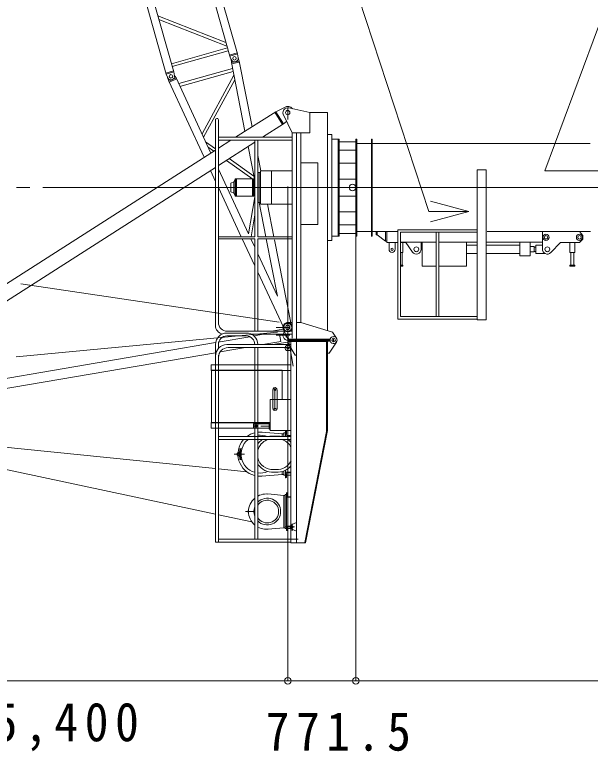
# Model space of a CAD drawing. Units: millimetres at full size, sheet at 1:150; details may follow other scales. Extents: x -30700 to 29919, y -306531 to 293469.
# Drawn here: x -5160 to 1370, y -10792 to -2436 of the extents above; entities that cross this region are included whole.
import ezdxf

# ---------------------------------------------------------------- set-up
doc = ezdxf.new("R2010")
doc.units = ezdxf.units.MM
doc.header["$LTSCALE"] = 150
doc.header["$PDMODE"] = 32
doc.header["$PDSIZE"] = 75
doc.linetypes.add('CHAIN2', pattern=[12, 9, -1, 1, -1])
doc.layers.add('1-1', color=7, linetype='Continuous', lineweight=9)
doc.layers.add('1-2', color=4, linetype='Continuous', lineweight=9)
doc.styles.add('ＭＳ ゴシック', font='')
doc.styles.get('ＭＳ ゴシック').set_extended_font_data('MS Gothic')

msp = doc.modelspace()

# ---------------------------------------------------------------- linework, layer by layer
at = {"layer": '1-1'}
for p, q in [((-2633.8, -2881), (-4259.6, 2864.4)), ((-2719.5, -2905.2), (-4345.3, 2840.2)), ((-3441.2, -3109.5), (-5067, 2635.9)), ((-3355.5, -3085.2), (-4981.2, 2660.2)), ((-2014.3, 69.5), (-461.1, -4667.8)), ((-2763.4, -2750.2), (-3535.7, -2448.1)), ((-2751.8, -2791.3), (-3524.1, -2489.1)), ((-3381.9, -2991.9), (-2745.9, -2811.9)), ((-3372.6, -3024.6), (-2736.7, -2844.6)), ((-2722.8, -2893.7), (-2637.1, -2869.4)), ((-2719.5, -2905.2), (-2633.8, -2881)), ((-2719.5, -2905.2), (-2702.9, -2946.6)), ((-2633.8, -2881), (-2626.3, -2924.9)), ((-2701.7, -2979.5), (-2705.1, -2941.1)), ((-2614.4, -2962.2), (-2701.7, -2979.5)), ((-2547.5, -3758.6), (-2701.7, -2979.5)), ((-2612, -2974), (-2699.3, -2991.3)), ((-2614.4, -2962.2), (-2625.8, -2925.4)), ((-2614.4, -2962.2), (-2467, -3707.2)), ((-3444.5, -3097.9), (-3358.7, -3073.6)), ((-3441.2, -3109.5), (-3355.5, -3085.2)), ((-3355.5, -3085.2), (-3348, -3129.1)), ((-3300, -3218.1), (-2688.7, -3045.1)), ((-3285.5, -3249.4), (-2682.1, -3078.6)), ((-3441.2, -3109.5), (-3424.5, -3150.8)), ((-3410.9, -3190.9), (-3425.3, -3148.8)), ((-3410.9, -3190.9), (-3330.2, -3153.3)), ((-3405.8, -3201.7), (-3325.1, -3164.2)), ((-3330.2, -3153.3), (-3349.3, -3121.7)), ((-2933.6, -4005.3), (-3330.2, -3153.3)), ((-3035.2, -3787.1), (-2673.2, -3123.2)), ((-3009.3, -4053.6), (-3410.9, -3190.9)), ((-3017.3, -3825.4), (-2662.9, -3175.3)), ((-2062.3, -3495.6), (-2062.3, -3623.6)), ((-1813.3, -3546.1), (-2050.2, -3493)), ((-2654, -3826.6), (-2199.4, -3536.2)), ((-2120.6, -3681.9), (-2209.5, -3542.7)), ((-2012.8, -3777.6), (-2111.9, -3570.3)), ((-1814.6, -3546.6), (-1612.3, -3546.6)), ((-1812.3, -3546.6), (-1812.3, -3776.6)), ((-1612.3, -6012.9), (-1612.3, -3546.6)), ((-2882.3, -5961.6), (-2882.3, -3629.9)), ((-2848.3, -5927.6), (-2848.3, -3629.5)), ((-2347.1, -3826.6), (-2110.5, -3675.4)), ((-2110.5, -3675.4), (-2075.2, -3647)), ((-2012.3, -3826.6), (-2847.7, -3826.6)), ((-2012.3, -3776.3), (-2012.3, -6105.8)), ((-2012.3, -3776.6), (-1812.3, -3776.6)), ((-1962.3, -3776.3), (-1962.3, -6115.3)), ((-1912.3, -3776.3), (-1912.3, -5927.5)), ((-1612.3, -3796.6), (-1562.3, -3796.6)), ((-1562.3, -4996.6), (-1562.3, -3796.6)), ((-2882.3, -3955.8), (-2993.7, -3876.1)), ((-2848.3, -3950.7), (-2707.2, -3860.6)), ((-2848.3, -4146.8), (-2436.3, -3883.6)), ((-2012.3, -3860.6), (-2847.7, -3860.6)), ((-2436.3, -3863.8), (-2436.3, -4954.1)), ((-2402.3, -3863.8), (-2402.3, -4954.1)), ((-1562.3, -3846.6), (-1478.8, -3846.6)), ((-1490.8, -4946.6), (-1490.8, -3846.6)), ((-1478.8, -4946.6), (-1478.8, -3846.6)), ((-1290.8, -3879.8), (-1478.8, -3879.8)), ((-1278.8, -4946.6), (-1278.8, -3846.6)), ((-1278.8, -3896.6), (-1112.3, -3896.6)), ((-1103.3, -4946.6), (-1103.3, -3846.6)), ((-1103.1, -3896.6), (1367.8, -3896.6)), ((-7102.5, -6668.6), (-2882.3, -3972.5)), ((-2900.8, -3984.3), (-2964.6, -3938.8)), ((-2441.1, -4296.7), (-2513.1, -3932.7)), ((-1290.8, -3972.7), (-1478.8, -3972.7)), ((-2459.5, -4299.9), (-2756, -4087.9)), ((-2447, -4267), (-2725.2, -4068.1)), ((-2402.3, -4034.4), (-2368.2, -4206.6)), ((-7013.6, -6807.8), (-2882.3, -4168.5)), ((-1722.3, -4116.6), (-1909.3, -4116.6)), ((-1722.3, -4816.6), (-1722.3, -4116.6)), ((-1290.8, -4119.9), (-1478.8, -4119.9)), ((-2882.3, -4326.5), (-2938.9, -4204.7)), ((-2507.6, -4920.5), (-2848.3, -4188.6)), ((-2402.3, -4226.6), (-2373.3, -4226.6)), ((-2388.3, -4566.6), (-2388.3, -4227.7)), ((-2373.3, -4206.6), (-2016.1, -4206.6)), ((-2373.3, -4586.6), (-2373.3, -4206.6)), ((-2246.3, -4586.6), (-2246.3, -4206.6)), ((87.7, -4196.6), (187.7, -4196.6)), ((87.7, -5896.6), (87.7, -4196.6)), ((-2708.3, -4346.3), (-2673.8, -4331.3)), ((-2673.3, -4331.6), (-2658.8, -4306.7)), ((-2673.3, -4461), (-2673.3, -4331.6)), ((-2658.3, -4495.1), (-2658.3, -4298.1)), ((-2658.3, -4298.1), (-2448.3, -4298.1)), ((-2648.3, -4495.1), (-2648.3, -4298.1)), ((-2643.3, -4495.1), (-2643.3, -4298.1)), ((-2463.3, -4495.1), (-2463.3, -4298.1)), ((-2458.3, -4495.1), (-2458.3, -4298.1)), ((-2447.9, -4319.1), (-2436.3, -4319.1)), ((-1290.8, -4300.5), (-1478.8, -4300.5)), ((-4557, -4396.6), (816.4, -4396.6)), ((-2590.1, -4954.1), (-2849.4, -4397.1)), ((-2708.3, -4446.1), (-2708.3, -4346.3)), ((-2708.3, -4446.1), (-2672.7, -4461.4)), ((-2673.3, -4461), (-2658.8, -4485.9)), ((-2507.6, -4920.5), (-2436.3, -4503)), ((-2447.9, -4474.1), (-2436.3, -4474.1)), ((-1290.8, -4492.7), (-1478.8, -4492.7)), ((-2402.3, -4566.6), (-2373.3, -4566.6)), ((-2311.1, -4954.1), (-2387.7, -4566.5)), ((-2373.3, -4586.6), (-2016.1, -4586.6)), ((-2293, -4586.6), (-2220.3, -4954.1)), ((-8.2, -4667.8), (-442.9, -4551.3)), ((-1290.8, -4671.6), (-1478.8, -4671.6)), ((-461.1, -4667.8), (-8.2, -4667.8)), ((-8.2, -4667.8), (-442.9, -4784.3)), ((-2478.8, -4954.1), (-2436.3, -4705)), ((-1722.3, -4816.6), (-1910.6, -4816.6)), ((-1290.8, -4817.9), (-1478.8, -4817.9)), ((-1290.8, -4916.7), (-1478.8, -4916.7)), ((-1278.8, -4896.6), (-1114.2, -4896.6)), ((-1101.6, -4896.6), (-814.1, -4896.6)), ((-1060.3, -4931.6), (-1060.3, -4896.6)), ((-938.3, -5021.6), (-938.3, -4896.6)), ((-812.3, -5889.6), (-812.3, -4874.6)), ((-812.3, -4874.6), (86.5, -4874.6)), ((-782.3, -5859.6), (-782.3, -4904.6)), ((-782.3, -4904.6), (86.5, -4904.6)), ((-377.3, -5860), (-377.3, -4906)), ((-347.3, -5860), (-347.3, -4906)), ((199.6, -4896.6), (1372.7, -4896.6)), ((827.7, -5096.6), (827.7, -4896.6)), ((1287.7, -4941.6), (1247.7, -4896.6)), ((-2846.1, -4954.1), (-2436.3, -4954.1)), ((-2846.1, -4978.1), (-2436.3, -4978.1)), ((-2436.3, -5284.6), (-2578.9, -4978.1)), ((-2436.3, -5073.7), (-2480.7, -4978.1)), ((-2436.3, -4978.1), (-2436.3, -6018.2)), ((-2402.3, -4954.1), (-2016.6, -4954.1)), ((-2402.3, -4978.1), (-2016.6, -4978.1)), ((-2402.3, -4978.1), (-2402.3, -6018.2)), ((-2177.4, -5629.7), (-2306.3, -4978.1)), ((-2213.3, -4989.5), (-2023, -5951.6)), ((-1612.3, -4996.6), (-1562.3, -4996.6)), ((-1562.3, -4946.6), (-1478.8, -4946.6)), ((-1290.8, -4946.6), (-1278.8, -4946.6)), ((-1114.2, -4946.6), (-1103.3, -4946.6)), ((-953.3, -5006.6), (-1048.3, -4931.6)), ((1287.7, -4981.6), (1247.7, -5021.6)), ((1287.7, -4981.6), (1287.7, -4941.6)), ((-938.3, -5021.6), (-812.3, -5021.6)), ((-913.3, -5096.6), (-913.3, -5021.6)), ((-843.3, -5096.6), (-843.3, -5021.6)), ((-783.3, -5016.6), (-377.3, -5016.6)), ((-755.8, -5021.6), (-755.8, -5131.6)), ((-548.3, -5096.6), (-548.3, -5016.6)), ((-538.3, -5286.6), (-538.3, -5016.6)), ((-347.3, -5016.6), (87.7, -5016.6)), ((-33.3, -5286.6), (-33.3, -5016.6)), ((-33.3, -5049.1), (87.7, -5049.1)), ((187.7, -5016.6), (827.7, -5016.6)), ((187.7, -5049.1), (572.7, -5049.1)), ((572.7, -5171.6), (572.7, -5016.6)), ((687.7, -5171.6), (687.7, -5016.6)), ((687.7, -5066.6), (732.7, -5066.6)), ((732.7, -5071.6), (752.7, -5071.6)), ((1032.7, -5021.6), (922.1, -5135.1)), ((1032.7, -5021.6), (1247.7, -5021.6)), ((1139.2, -5021.6), (1139.2, -5131.6)), ((1194.2, -5021.6), (1194.2, -5131.6)), ((-2177.4, -5629.7), (-2402.3, -5146.7)), ((-782.3, -5131.6), (-755.8, -5131.6)), ((-765.8, -5277), (-765.8, -5131.6)), ((-33.3, -5144.1), (87.7, -5144.1)), ((187.7, -5144.1), (572.7, -5144.1)), ((572.7, -5171.6), (687.7, -5171.6)), ((732.7, -5121.6), (752.7, -5121.6)), ((752.7, -5144.1), (855, -5144.1)), ((1139.2, -5131.6), (1194.2, -5131.6)), ((1149.2, -5277), (1149.2, -5131.6)), ((1184.2, -5277), (1184.2, -5131.6)), ((-782.3, -5277.6), (-755.8, -5277.6)), ((-782.3, -5286.6), (-755.8, -5286.6)), ((-755.8, -5277.6), (-755.8, -5286.6)), ((-538.3, -5286.6), (-377.3, -5286.6)), ((-347.3, -5286.6), (-33.3, -5286.6)), ((1139.2, -5277.6), (1194.2, -5277.6)), ((1139.2, -5277.6), (1139.2, -5286.6)), ((1139.2, -5286.6), (1194.2, -5286.6)), ((1194.2, -5277.6), (1194.2, -5286.6)), ((-2112.2, -5980.7), (-2402.3, -5357.6)), ((-5092.8, -5489.5), (-2160.3, -5923.1)), ((-2062.5, -5927.5), (-2014.7, -5927.5)), ((-2062.3, -5901.6), (-2062.3, -6107.9)), ((-1960.7, -5927.5), (-1912.3, -5927.5)), ((-1912.3, -5927.5), (-1553.7, -6037.1)), ((86.5, -5889.6), (-812.3, -5889.6)), ((83.8, -5859.6), (-782.3, -5859.6)), ((-2245.3, -6027.6), (-2112.5, -6004.9)), ((-2195.1, -5982.6), (-2039.4, -5982.6)), ((-2059.6, -6115.6), (-2111.9, -6006.3)), ((-2179.1, -6038.2), (-5144.6, -6316.6)), ((-2852.8, -6149.8), (-2494.2, -6088.5)), ((-2752.3, -6046.6), (-2532.3, -6046.6)), ((-2752.3, -6080.6), (-2532.3, -6080.6)), ((-2748.3, -6027.6), (-2012.3, -6027.6)), ((-2471.6, -6061.6), (-2012.3, -6061.6)), ((-2445.2, -6080.1), (-2337.3, -6061.6)), ((-2195.1, -6072.6), (-2039.4, -6072.6)), ((-2141.3, -6144.1), (-2155.4, -6061.6)), ((-2112.5, -6027.6), (-2036.6, -6027.6)), ((-2062.3, -6072.6), (-2002.6, -6421.3)), ((-1554.5, -6035.6), (-1508.9, -6104.6)), ((-6937.2, -6848.6), (-2880.4, -6154.5)), ((-2882.3, -6176.6), (-2882.3, -8420.6)), ((-2848.3, -6176.6), (-2848.3, -6210.7)), ((-2752.3, -6178.6), (-2029, -6178.6)), ((-2436.3, -6176.6), (-2436.3, -6178.4)), ((-2402.3, -6176.6), (-2402.3, -6178)), ((-2343.4, -6178.6), (-2141.3, -6144.1)), ((-2287.6, -6178.6), (-2289.2, -6169.4)), ((-2236.6, -6178.6), (-2062.3, -6148.8)), ((-2062.3, -6126.6), (-1582, -6126.6)), ((-2062.3, -6126.6), (-2062.3, -6157.4)), ((-2062.3, -6128.1), (-2062.3, -6137.6)), ((-2062.3, -6137.6), (-1582.7, -6137.6)), ((-2062.3, -6142.6), (-1612.2, -6142.6)), ((-2062.3, -6157.4), (-1977.5, -6296.6)), ((-2059.6, -6115.6), (-1581.1, -6115.6)), ((-2027.3, -6131.6), (-1962.3, -6131.6)), ((-2027.3, -6131.6), (-2027.3, -8426.6)), ((-1962.3, -6131.6), (-1962.3, -8426.6)), ((-1621.3, -7163.5), (-1621.3, -6126.6)), ((-1612.2, -7156.6), (-1612.2, -6126.6)), ((-1593.4, -6276.6), (-1508.9, -6148.7)), ((-1542.3, -6114.8), (-1542.3, -6138.1)), ((-1542.3, -6138.5), (-1542.3, -6115.1)), ((-2830, -6261.9), (-2542.1, -6212.6)), ((-2738.3, -6212.6), (-2029, -6212.6)), ((-2436.3, -6212), (-2436.3, -8386.5)), ((-2436.3, -6212.3), (-2436.3, -8386.5)), ((-2402.3, -6213.8), (-2402.3, -8386.5)), ((-2064.4, -6216.6), (-2028.5, -6216.6)), ((-2062.4, -6246.6), (-2026.9, -6246.6)), ((-2062.3, -6211.2), (-2062.3, -6225.1)), ((-2061.5, -6186.6), (-2041.3, -6186.6)), ((-6917.9, -6961.3), (-2882.3, -6270.8)), ((-2848.3, -6298.1), (-2848.3, -8420.6)), ((-2848.3, -6322.6), (-2848.3, -8386.6)), ((-1977.5, -6296.6), (-1966.9, -6296.6)), ((-1614.1, -6276.6), (-1593.4, -6276.6)), ((-2932.3, -6406.6), (-2034.5, -6406.6)), ((-2932.3, -6406.6), (-2932.3, -6472.6)), ((-2030.2, -6472.6), (-2932.3, -6472.6)), ((-2927.3, -6466.6), (-2927.3, -7066.6)), ((-2127.3, -6466.6), (-2927.3, -6466.6)), ((-2127.3, -6466.6), (-2127.3, -6800.3)), ((-2207.3, -6669.8), (-2207.3, -6919.6)), ((-2232.3, -6690.3), (-2232.3, -6902.1)), ((-2195.2, -6691.6), (-2222.1, -6691.6)), ((-2182.3, -6691.1), (-2182.3, -6903.9)), ((-2262.3, -6801.6), (-2034.9, -6801.6)), ((-2262.3, -6801.6), (-2262.3, -7151.6)), ((-2192.2, -6901.6), (-2221.7, -6901.6)), ((-2932.3, -7060.6), (-2264.4, -7060.6)), ((-2927.3, -7066.6), (-2264.4, -7066.6)), ((-2452.3, -7080.2), (-2448.7, -7076.6)), ((-2452.3, -7123.1), (-2452.3, -7080.2)), ((-2448.7, -7076.6), (-2272.3, -7076.6)), ((-2445.7, -7101.6), (-2406.6, -7101.6)), ((-2422.3, -7123.1), (-2422.3, -7080.2)), ((-2367.3, -7101.6), (-2271.4, -7101.6)), ((-2272.3, -7066.6), (-2264.8, -7066.6)), ((-7401, -7137.6), (-2882.3, -8101.8)), ((-7378.2, -7130.8), (-2882.3, -7585.6)), ((-2452.3, -7123.1), (-2448.7, -7126.6)), ((-2448.7, -7126.6), (-2272.3, -7126.6)), ((-2126.6, -7191.2), (-2356, -7171.5)), ((-2262.3, -7151.6), (-2034.9, -7151.6)), ((-2087.3, -7180.6), (-2107.3, -7180.6)), ((-2107.3, -7180.6), (-2107.3, -7220.8)), ((-2087.3, -7151.8), (-2087.3, -7215.6)), ((-2087.3, -7153.5), (-2087.3, -7220.8)), ((-2075.2, -7199.6), (-2075.2, -7160.6)), ((-1621.3, -7163.5), (-1870.3, -8424.9)), ((-1609.9, -7152.7), (-1861.5, -8426.6)), ((-2843.8, -7222.6), (-2029, -7222.6)), ((-2843.8, -7256.6), (-2029, -7256.6)), ((-2232.2, -7215.7), (-2182.2, -7215.7)), ((-2127.3, -7190.6), (-2107.3, -7190.6)), ((-2127.3, -7222.7), (-2127.3, -7190.6)), ((-2087.3, -7215.6), (-2027.3, -7215.6)), ((-2027.3, -7209.6), (-2065.3, -7209.6)), ((-2670.6, -7420.9), (-2553.5, -7420.9)), ((-2627.3, -7405.9), (-2613.1, -7405.9)), ((-2612.3, -7395.9), (-2607.7, -7395.9)), ((-2612.3, -7395.9), (-2612.3, -7445.9)), ((-2607.3, -7360.6), (-2607.3, -7480.6)), ((-2607.3, -7360.6), (-2584.4, -7360.6)), ((-2597.3, -7360.6), (-2597.3, -7480.6)), ((-2607.2, -7445.9), (-2612.3, -7445.9)), ((-2607.3, -7480.6), (-2583.9, -7480.6)), ((-2848.3, -7589), (-2525.9, -7621.6)), ((-2232.2, -7595.5), (-2182.2, -7595.5)), ((-2232.2, -7595.7), (-2182.2, -7595.7)), ((-2087.3, -7687.7), (-2087.3, -7603.3)), ((-2126.6, -7650), (-2356, -7669.7)), ((-2232.2, -7625.5), (-2182.2, -7625.5)), ((-2232.2, -7625.7), (-2182.2, -7625.7)), ((-2127.3, -7618.5), (-2127.3, -7650.6)), ((-2127.3, -7650.6), (-2107.3, -7650.6)), ((-2034.7, -7660.6), (-2098.8, -7660.6)), ((-2087.3, -7690.6), (-2087.3, -7625.6)), ((-2087.3, -7690.6), (-2087.3, -7625.6)), ((-2087.3, -7625.6), (-2027.3, -7625.6)), ((-2075.2, -7641.6), (-2075.2, -7680.6)), ((-2027.3, -7631.6), (-2065.3, -7631.6)), ((-2085.3, -7690.6), (-2087.3, -7690.6)), ((-2085.3, -7690.6), (-2087.3, -7690.6)), ((-2106.7, -7888.7), (-2290.2, -7873)), ((-2107.3, -7888.3), (-2091.3, -7888.3)), ((-2107.3, -8231.2), (-2107.3, -7888.3)), ((-2075.3, -7880.3), (-2091.3, -7880.3)), ((-2091.3, -7880.3), (-2091.3, -8221.8)), ((-2075.2, -7857.2), (-2075.2, -7908.3)), ((-2075.2, -7858.6), (-2075.2, -8227.4)), ((-2075.2, -7908.3), (-2027.3, -7908.3)), ((-2065.7, -7895.5), (-2065.7, -7864.3)), ((-2027.3, -7903.5), (-2057.7, -7903.5)), ((-2541.9, -8072.5), (-2448.3, -8072.5)), ((-2507.2, -8060.5), (-2507.2, -8084.5)), ((-2848.3, -8109.1), (-2469, -8190)), ((-2106.7, -8255.8), (-2290.2, -8271.6)), ((-2107.3, -8230.6), (-2107.3, -8256.3)), ((-2107.3, -8256.3), (-2091.3, -8256.3)), ((-2086.7, -8246.6), (-1985, -8246.6)), ((-2033.2, -8264.3), (-2084.5, -8264.3)), ((-2075.2, -8285.9), (-2075.2, -8218.5)), ((-2075.2, -8288.3), (-2075.2, -8236.3)), ((-2075.2, -8288.3), (-2075.2, -8236.3)), ((-2075.2, -8236.3), (-2027.3, -8236.3)), ((-2065.7, -8249.1), (-2065.7, -8280.3)), ((-2027.3, -8241.1), (-2057.7, -8241.1)), ((-1962.6, -8196.3), (-2022.7, -8223.9)), ((-1962.6, -8296.4), (-2022.5, -8269.4)), ((-2012.3, -8209.9), (-2012.3, -8290.2)), ((-2073.7, -8288.3), (-2075.2, -8288.3)), ((-2073.7, -8288.3), (-2075.2, -8288.3)), ((-2882.3, -8420.6), (-2027.9, -8420.6)), ((-2848.3, -8386.6), (-1945.5, -8386.6)), ((-2027.3, -8426.6), (-1861.5, -8426.6))]:
    msp.add_line(p, q, dxfattribs=at)
at = {"layer": '1-1', "color": 4, "linetype": 'CHAIN2'}
msp.add_line((-30040.5, -4396.6), (17961.5, -4396.6), dxfattribs=at)
at = {"layer": '1-1'}
for points in [[(2498.5, 220.3), (856, -4208.2), (2101.6, -4208.2)], [(-2110.5, -3675.4), (-2199.4, -3536.2), (-2093.2, -3483.8)], [(-1290.8, -4946.6), (-1290.8, -3846.6), (-1278.8, -3846.6)], [(-1112.3, -4946.6), (-1112.3, -3846.6), (-1103.3, -3846.6)], [(87.7, -5896.6), (187.7, -5896.6), (187.7, -4196.6)], [(-2658.3, -4495.1), (-2448.3, -4495.1), (-2448.3, -4298.1)], [(-1060.3, -4931.6), (-1048.3, -4931.6), (-1048.3, -4896.6)], [(-938.3, -5006.6), (-953.3, -5006.6), (-953.3, -4896.6)], [(-783.3, -5021.6), (-723.3, -5021.6), (-648.2, -5128.3)], [(687.7, -5126.6), (732.7, -5126.6), (732.7, -5066.6)], [(752.7, -5144.1), (752.7, -5049.1), (827.1, -5049.1)], [(-2932.3, -7060.6), (-2932.3, -7126.6), (-2272.8, -7126.6)], [(-2272.3, -7066.6), (-2272.3, -7136.6), (-2264.8, -7136.6)], [(-2627.3, -7405.9), (-2627.3, -7435.9), (-2612.6, -7435.9)], [(-2087.3, -7660.6), (-2107.3, -7660.6), (-2107.3, -7612.5)], [(-2075.3, -8264.3), (-2091.3, -8264.3), (-2091.3, -8225.8)]]:
    msp.add_lwpolyline(points, dxfattribs=at)
for centre, radius in [((-2665.8, -2931.6), 20), ((-3387.4, -3135.8), 20), ((-2062.3, -3546.6), 25), ((-1328.3, -4396.6), 37.5), ((867.7, -4961.6), 35), ((1247.7, -4961.6), 35), ((867.7, -4961.6), 20), ((1247.7, -4961.6), 20), ((-878.3, -5096.6), 12.5), ((-603.3, -5096.6), 27.5), ((882.7, -5096.6), 27.5), ((-2062.3, -5982.6), 50), ((-2062.3, -5982.6), 44.5), ((-2062.3, -5982.6), 25), ((-2062.3, -5982.6), 25), ((-1542.3, -6126.6), 20), ((-1542.3, -6126.6), 20), ((-2062.3, -6216.6), 12), ((-2207.3, -6691.6), 8), ((-2422.3, -7101.6), 12), ((-2012.3, -8246.6), 12)]:
    msp.add_circle(centre, radius, dxfattribs=at)
for centre, radius, start, end in [((-2665.8, -2931.6), 40, 195.79993, 9.63861), ((-3387.4, -3135.8), 40, 195.79993, 9.63861), ((-2062.3, -3546.6), 55, 75.18387, 219.0258), ((-2062.3, -3546.6), 70, 39.13022, 122.57198), ((-2865.6, -3629.7), 17, 358.56784, 186.49944), ((-878.3, -5096.6), 35, 180, 0), ((-603.3, -5096.6), 55, 215.12296, 0), ((882.7, -5096.6), 55, 174.82982, 315.67258), ((-2748.3, -5927.6), 100, 180, 270), ((-2062.3, -5982.6), 55, 85.57111, 219.0258), ((-2782.3, -5961.6), 100, 180, 255.84538), ((-2752.3, -6176.6), 130, 90, 180), ((-2752.3, -6176.6), 96, 90, 180), ((-2532.3, -6176.6), 130, 0, 90), ((-2532.3, -6176.6), 96, 0, 90), ((-2062.3, -6072.5), 55, 135.50903, 274.42889), ((-2062.3, -6072.5), 25, 154.90128, 251.84297), ((-1542.3, -6126.6), 40, 320.81233, 180.45786), ((-2752.3, -6308.6), 130, 90, 180), ((-1542.3, -6126.6), 40, 161.61533, 39.18767), ((-2738.3, -6322.6), 110, 90, 180), ((-2062.3, -6216.6), 30, 83.65642, 278.03748), ((-2207.3, -6691.6), 25, 353.96635, 182.42422), ((-2207.2, -6901.6), 25, 178.23964, 359.47879), ((-2377.3, -7420.6), 250, 104.28757, 127.41017), ((-2377.3, -7420.6), 250, 84.19102, 95.38255), ((-2085.3, -7160.6), 10, 0, 64.29558), ((-2377.3, -7420.6), 250, 139.85582, 255.39542), ((-2377.3, -7420.6), 215, 130.35861, 253.6378), ((-2377.3, -7420.6), 215, 106.64699, 112.28545), ((-2232.2, -7420.7), 175, 112.74771, 164.85669), ((-2377.3, -7420.6), 215, 67.38745, 96.25455), ((-2232.2, -7420.7), 205, 127.80684, 144.84117), ((-2232.2, -7420.7), 205, 87.30673, 103.01265), ((-2182.2, -7420.7), 205, 76.1214, 92.63298), ((-2182.2, -7420.7), 175, 27.84572, 68.00667), ((-2065.3, -7199.6), 10, 180, 270), ((-2182.2, -7420.7), 205, 40.97585, 52.84819), ((-2621.3, -7421.1), 16.1, 111.78433, 247.78499), ((-2232.2, -7420.7), 175, 193.44946, 273.28101), ((-2182.2, -7420.7), 175, 266.74954, 333.95204), ((-2232.2, -7420.7), 205, 214.50906, 273.28099), ((-2182.2, -7420.7), 205, 266.74954, 319.6815), ((-2377.3, -7420.6), 215, 263.8149, 293.46523), ((-2377.3, -7420.6), 250, 264.76154, 277.04547), ((-2085.3, -7680.6), 10, 270, 0), ((-2065.3, -7641.6), 10, 90, 180), ((-2307.3, -8072.3), 200, 130.14003, 229.85997), ((-2294.6, -8072.3), 151.5, 224.71547, 135.28453), ((-2307.3, -8072.3), 200, 95.64136, 118.33679), ((-2307.3, -8072.3), 200, 84.19102, 95.38255), ((-2073.7, -7864.3), 8, 0, 64.29558), ((-2057.7, -7895.5), 8, 180, 270), ((-2294.6, -8072.3), 151.5, 159.23416, 200.76584), ((-2294.6, -8072.3), 129, 213.43068, 146.56931), ((-2502.5, -8072.7), 12.9, 111.78433, 247.78499), ((-2307.3, -8072.3), 200, 241.66321, 264.97617), ((-2307.3, -8072.3), 200, 264.76154, 277.04547), ((-2057.7, -8249.1), 8, 90, 180), ((-2012.2, -8246.6), 25, 111.08369, 249.3658), ((-2073.7, -8280.3), 8, 270, 0)]:
    msp.add_arc(centre, radius, start, end, dxfattribs=at)
at = {"layer": '1-2'}
for p, q in [((-2062.3, -4384.7), (-2062.3, -9991.2)), ((-546.5, -4396.6), (3916.3, -4396.6)), ((-1290.8, -4518.2), (-1290.8, -9991.2)), ((-7462.6, -9991.2), (-2062.3, -9991.2)), ((-2062.3, -9991.2), (-1290.8, -9991.2)), ((16349.2, -9991.2), (-1290.8, -9991.2))]:
    msp.add_line(p, q, dxfattribs=at)
for p in [(-2062.3, -9991.2), (-1290.8, -9991.2)]:
    msp.add_point(p, dxfattribs=at)

# ---------------------------------------------------------------- texts
at = {"layer": '1-2', "color": 7, "char_height": 439.9, "attachment_point": 7, "style": 'ＭＳ ゴシック'}
for s, insert in [('\\T1.28;\\W0.9;5,400', (-5399.9, -10791.5)), ('\\T1.28;\\W0.9;771.5', (-2314, -10791.5))]:
    msp.add_mtext(s, dxfattribs=dict(at, insert=insert))

doc.saveas('drawing.dxf')
